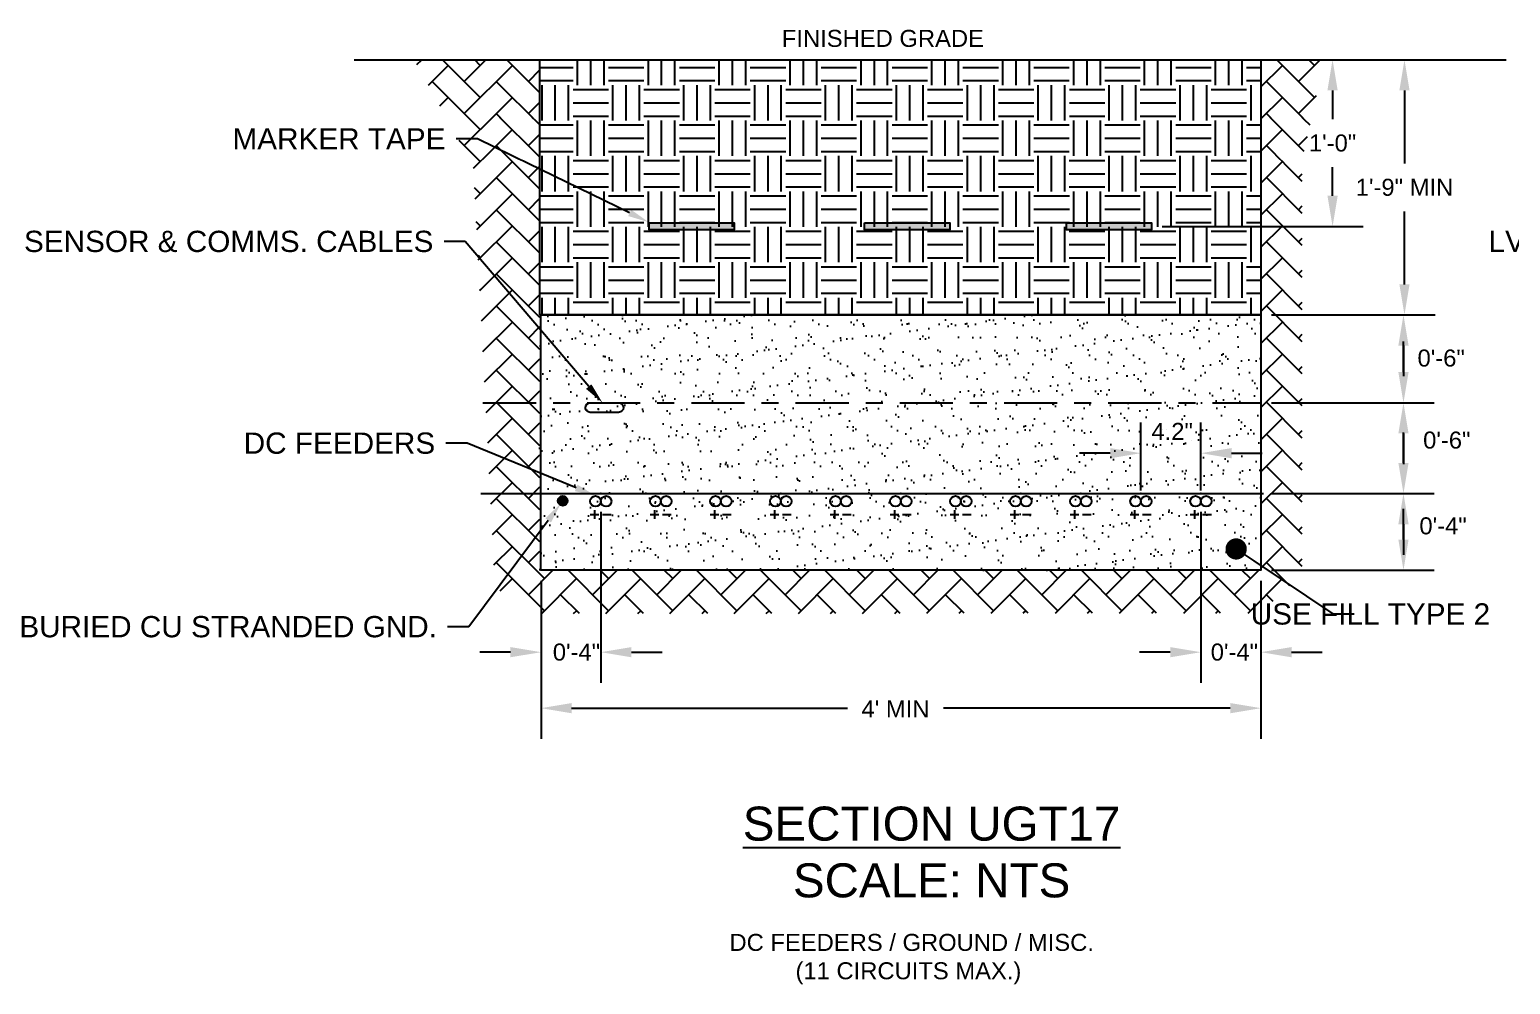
# Model space of a CAD drawing. Header units: feet. Extents: x -21 to 1000, y -35 to 71.
# Drawn here: x 880.98 to 889.69, y 41.56 to 47.17 of the extents above; entities that cross this region are included whole.
import ezdxf
from ezdxf import colors
from ezdxf.entities.mleader import LeaderData, LeaderLine
from ezdxf.math import Vec2, Vec3

# ---------------------------------------------------------------- set-up
doc = ezdxf.new("R2010")
doc.units = ezdxf.units.FT
doc.header["$MEASUREMENT"] = 0
doc.linetypes.add('CENTER', pattern=[2, 1.25, -0.25, 0.25, -0.25])
for name, color, linetype in [('E-CABL-HARN-CBHR', 2, 'Continuous'), ('E-CABL-INST', 1, 'INSTRUMENT_CABLE'), ('E-CABL-UG2', 142, 'GROUND_WIRE_G2'), ('E-FIN-GR', 4, 'Continuous'), ('E-MRKR-TREN', 6, 'Continuous'), ('E-TREN', 3, 'Continuous'), ('E-TREN-HATCH', 254, 'Continuous'), ('G-ANNO-TEXT', 1, 'Continuous'), ('G-DIMS', 7, 'Continuous'), ('G-TEXT', 7, 'Continuous'), ('text', 1, 'Continuous'), ('X-SES2-TREN_SECT$0$G-TEXT', 7, 'Continuous')]:
    doc.layers.add(name, color=color, linetype=linetype)
doc.styles.add('NEI-A', font='arial.ttf')
doc.styles.get("Standard").update_dxf_attribs({"font": 'arial.ttf'})
doc.linetypes.add('GROUND_WIRE_G2', pattern='A,1,-0.2,["G2",Standard,S=0.1,R=0,X=-0.1,Y=-0.05],-0.2', length=1.4)
doc.linetypes.add('INSTRUMENT_CABLE', pattern='A,1,-0.2,["INST",Standard,S=0.1,R=0,X=-0.09,Y=-0.05],-0.3', length=1.5)
doc.dimstyles.new('Annotative - Arch', dxfattribs={"dimscale": 0, "dimtxt": 0.1, "dimasz": 0.18, "dimexe": 0.18, "dimexo": 0.0625, "dimgap": 0.09, "dimtad": 0, "dimtih": 1, "dimtoh": 1, "dimdec": 4, "dimlfac": 12, "dimzin": 0, "dimdsep": 46, "dimlunit": 4, "dimtxsty": 'NEI-A', "dimcen": 0.09, "dimadec": 1, "dimazin": 0, "dimtfac": 1, "dimtdec": 4, "dimtofl": 0, "dimtmove": 0, "dimatfit": 3, "dimfxl": 1, "dimtolj": 1, "dimtzin": 0, "dimarcsym": 0})

# ---------------------------------------------------------------- blocks, each defined once
blk = doc.blocks.new('_Dot')
at = {"color": 0, "linetype": 'ByBlock', "lineweight": -2}
blk.add_line((-0.5, 0), (-1, 0), dxfattribs=at)
at = {"color": 0, "linetype": 'ByBlock', "const_width": 0.5}
blk.add_lwpolyline([(-0.25, 0, 1), (0.25, 0, 1)], format="xyb", close=True, dxfattribs=at)
blk = doc.blocks.new('*D182')
at = {"layer": 'Defpoints', "color": 0, "transparency": 16777216}
for p in [(888.2263, 46.9897), (888.6411, 46.9897), (887.5772, 46.01)]:
    blk.add_point(p, dxfattribs=at)
at = {"layer": 'text', "color": 0, "lineweight": -2, "transparency": 16777216}
for p, q in [((888.2888, 46.9897), (888.8211, 46.9897)), ((888.6411, 46.8097), (888.6411, 46.6409)), ((888.6411, 46.19), (888.6411, 46.3588)), ((887.6397, 46.01), (888.8211, 46.01))]:
    blk.add_line(p, q, dxfattribs=at)
at = {"layer": 'text', "color": 0, "transparency": 16777216}
for points in [[(888.6111, 46.8097), (888.6711, 46.8097), (888.6411, 46.9897)], [(888.6111, 46.19), (888.6711, 46.19), (888.6411, 46.01)]]:
    blk.add_solid(points, dxfattribs=at)
at = {"layer": 'text', "color": 0, "transparency": 16777216, "insert": (888.6411, 46.4999), "char_height": 0.1, "attachment_point": 5, "style": 'NEI-A'}
blk.add_mtext('\\A1;1\'-0"', dxfattribs=at)
blk = doc.blocks.new('*D183')
at = {"layer": 'Defpoints', "color": 0, "transparency": 16777216}
for p in [(888.2201, 46.9897), (889.0637, 46.9897), (888.2201, 45.4897)]:
    blk.add_point(p, dxfattribs=at)
at = {"layer": 'text', "color": 0, "lineweight": -2, "transparency": 16777216}
for p, q in [((888.2826, 46.9897), (889.2437, 46.9897)), ((889.0637, 46.8097), (889.0637, 46.3808)), ((889.0637, 45.6697), (889.0637, 46.0986)), ((888.2826, 45.4897), (889.2437, 45.4897))]:
    blk.add_line(p, q, dxfattribs=at)
at = {"layer": 'text', "color": 0, "transparency": 16777216}
for points in [[(889.0337, 46.8097), (889.0937, 46.8097), (889.0637, 46.9897)], [(889.0337, 45.6697), (889.0937, 45.6697), (889.0637, 45.4897)]]:
    blk.add_solid(points, dxfattribs=at)
at = {"layer": 'text', "color": 0, "transparency": 16777216, "insert": (889.0637, 46.2397), "char_height": 0.1, "attachment_point": 5, "style": 'NEI-A'}
blk.add_mtext('\\A1;1\'-9" MIN', dxfattribs=at)
blk = doc.blocks.new('*D184')
at = {"layer": 'Defpoints', "color": 0, "transparency": 16777216}
for p in [(884.3405, 44.3946), (883.9893, 43.9897), (884.3405, 43.5077)]:
    blk.add_point(p, dxfattribs=at)
at = {"layer": 'text', "color": 0, "lineweight": -2, "transparency": 16777216}
for p, q in [((884.3405, 44.3321), (884.3405, 43.3277)), ((883.9893, 43.9272), (883.9893, 43.3277)), ((883.8093, 43.5077), (883.6293, 43.5077)), ((884.5205, 43.5077), (884.7005, 43.5077))]:
    blk.add_line(p, q, dxfattribs=at)
at = {"layer": 'text', "color": 0, "transparency": 16777216}
for points in [[(883.8093, 43.5377), (883.8093, 43.4777), (883.9893, 43.5077)], [(884.5205, 43.5377), (884.5205, 43.4777), (884.3405, 43.5077)]]:
    blk.add_solid(points, dxfattribs=at)
at = {"layer": 'text', "color": 0, "transparency": 16777216, "insert": (884.1977, 43.5077), "char_height": 0.1, "attachment_point": 5, "style": 'NEI-A'}
blk.add_mtext('\\A1;0\'-4"', dxfattribs=at)
blk = doc.blocks.new('*D185')
at = {"layer": 'Defpoints', "color": 0, "transparency": 16777216}
for p in [(888.2201, 44.9736), (888.2201, 44.4398), (889.0578, 44.4398)]:
    blk.add_point(p, dxfattribs=at)
at = {"layer": 'text', "color": 0, "lineweight": -2, "transparency": 16777216}
for p, q in [((888.2826, 44.9736), (889.2378, 44.9736)), ((889.0578, 44.6198), (889.0578, 44.7998)), ((889.0578, 44.7936), (889.0578, 44.6136)), ((888.2826, 44.4398), (889.2378, 44.4398))]:
    blk.add_line(p, q, dxfattribs=at)
at = {"layer": 'text', "color": 0, "transparency": 16777216}
for points in [[(889.0278, 44.7936), (889.0878, 44.7936), (889.0578, 44.9736)], [(889.0278, 44.6198), (889.0878, 44.6198), (889.0578, 44.4398)]]:
    blk.add_solid(points, dxfattribs=at)
at = {"layer": 'text', "color": 0, "transparency": 16777216, "insert": (889.3125, 44.7537), "char_height": 0.1, "attachment_point": 5, "style": 'NEI-A'}
blk.add_mtext('\\A1;0\'-6"', dxfattribs=at)
blk = doc.blocks.new('*D186')
at = {"layer": 'Defpoints', "color": 0, "transparency": 16777216}
for p in [(887.8674, 44.3946), (888.2201, 43.9897), (888.2201, 43.5077)]:
    blk.add_point(p, dxfattribs=at)
at = {"layer": 'text', "color": 0, "lineweight": -2, "transparency": 16777216}
for p, q in [((887.8674, 44.3321), (887.8674, 43.3277)), ((888.2201, 43.9272), (888.2201, 43.3277)), ((887.6874, 43.5077), (887.5074, 43.5077)), ((888.4001, 43.5077), (888.5801, 43.5077))]:
    blk.add_line(p, q, dxfattribs=at)
at = {"layer": 'text', "color": 0, "transparency": 16777216}
for points in [[(887.6874, 43.5377), (887.6874, 43.4777), (887.8674, 43.5077)], [(888.4001, 43.5377), (888.4001, 43.4777), (888.2201, 43.5077)]]:
    blk.add_solid(points, dxfattribs=at)
at = {"layer": 'text', "color": 0, "transparency": 16777216, "insert": (888.0641, 43.5077), "char_height": 0.1, "attachment_point": 5, "style": 'NEI-A'}
blk.add_mtext('\\A1;0\'-4"', dxfattribs=at)
blk = doc.blocks.new('*D187')
at = {"layer": 'Defpoints', "color": 0, "transparency": 16777216}
for p in [(887.8674, 44.6774), (887.5147, 44.3946), (887.8674, 44.3946)]:
    blk.add_point(p, dxfattribs=at)
at = {"layer": 'text', "color": 0, "lineweight": -2, "transparency": 16777216}
for p, q in [((887.5147, 44.4571), (887.5147, 44.8574)), ((887.8674, 44.4571), (887.8674, 44.8574)), ((887.3347, 44.6774), (887.1547, 44.6774)), ((888.0474, 44.6774), (888.2274, 44.6774))]:
    blk.add_line(p, q, dxfattribs=at)
at = {"layer": 'text', "color": 0, "transparency": 16777216}
for points in [[(887.3347, 44.7074), (887.3347, 44.6474), (887.5147, 44.6774)], [(888.0474, 44.7074), (888.0474, 44.6474), (887.8674, 44.6774)]]:
    blk.add_solid(points, dxfattribs=at)
at = {"layer": 'text', "color": 0, "transparency": 16777216, "insert": (887.6985, 44.8054), "char_height": 0.1, "attachment_point": 5, "style": 'NEI-A'}
blk.add_mtext('\\A1;4.2"', dxfattribs=at)
blk = doc.blocks.new('*D144')
at = {"layer": 'Defpoints', "color": 0, "transparency": 16777216}
for p in [(888.2201, 45.4897), (888.2201, 44.9736), (889.0578, 44.9736)]:
    blk.add_point(p, dxfattribs=at)
at = {"layer": 'text', "color": 0, "lineweight": -2, "transparency": 16777216}
for p, q in [((888.2826, 45.4897), (889.2378, 45.4897)), ((889.0578, 45.1536), (889.0578, 45.3336)), ((889.0578, 45.3097), (889.0578, 45.1297)), ((888.2826, 44.9736), (889.2378, 44.9736))]:
    blk.add_line(p, q, dxfattribs=at)
at = {"layer": 'text', "color": 0, "transparency": 16777216}
for points in [[(889.0278, 45.3097), (889.0878, 45.3097), (889.0578, 45.4897)], [(889.0278, 45.1536), (889.0878, 45.1536), (889.0578, 44.9736)]]:
    blk.add_solid(points, dxfattribs=at)
at = {"layer": 'text', "color": 0, "transparency": 16777216, "insert": (889.2795, 45.2358), "char_height": 0.1, "attachment_point": 5, "style": 'NEI-A'}
blk.add_mtext('\\A1;0\'-6"', dxfattribs=at)
blk = doc.blocks.new('*D145')
at = {"layer": 'Defpoints', "color": 0, "transparency": 16777216}
for p in [(888.2201, 44.4398), (888.2201, 43.9897), (889.0578, 43.9897)]:
    blk.add_point(p, dxfattribs=at)
at = {"layer": 'text', "color": 0, "lineweight": -2, "transparency": 16777216}
for p, q in [((888.2826, 44.4398), (889.2378, 44.4398)), ((889.0578, 44.1697), (889.0578, 44.3497)), ((889.0578, 44.2598), (889.0578, 44.0798)), ((888.2826, 43.9897), (889.2378, 43.9897))]:
    blk.add_line(p, q, dxfattribs=at)
at = {"layer": 'text', "color": 0, "transparency": 16777216}
for points in [[(889.0278, 44.2598), (889.0878, 44.2598), (889.0578, 44.4398)], [(889.0278, 44.1697), (889.0878, 44.1697), (889.0578, 43.9897)]]:
    blk.add_solid(points, dxfattribs=at)
at = {"layer": 'text', "color": 0, "transparency": 16777216, "insert": (889.2905, 44.2497), "char_height": 0.1, "attachment_point": 5, "style": 'NEI-A'}
blk.add_mtext('\\A1;0\'-4"', dxfattribs=at)
blk = doc.blocks.new('*D146')
at = {"layer": 'Defpoints', "color": 0, "transparency": 16777216}
for p in [(883.9893, 43.9897), (888.2201, 43.9897), (888.2201, 43.1787)]:
    blk.add_point(p, dxfattribs=at)
at = {"layer": 'text', "color": 0, "lineweight": -2, "transparency": 16777216}
for p, q in [((883.9893, 43.9272), (883.9893, 42.9987)), ((888.2201, 43.9272), (888.2201, 42.9987)), ((884.1693, 43.1787), (885.7895, 43.1787)), ((888.0401, 43.1787), (886.3555, 43.1787))]:
    blk.add_line(p, q, dxfattribs=at)
at = {"layer": 'text', "color": 0, "transparency": 16777216}
for points in [[(884.1693, 43.2087), (884.1693, 43.1487), (883.9893, 43.1787)], [(888.0401, 43.2087), (888.0401, 43.1487), (888.2201, 43.1787)]]:
    blk.add_solid(points, dxfattribs=at)
at = {"layer": 'text', "color": 0, "transparency": 16777216, "insert": (886.0725, 43.1745), "char_height": 0.1, "attachment_point": 5, "style": 'NEI-A'}
blk.add_mtext("\\A1;4' MIN", dxfattribs=at)

msp = doc.modelspace()

# ---------------------------------------------------------------- hatches: boundary and pattern name
at = {"layer": 'E-CABL-UG2', "linetype": 'Continuous'}
h = msp.add_hatch(color=256, dxfattribs=at)
edge = h.paths.add_edge_path()
edge.add_arc((884.1172576, 44.3974716), 0.0286458, 0, 360)
at = {"layer": 'E-TREN-HATCH', "linetype": 'Continuous'}
h = msp.add_hatch(dxfattribs=at)
h.set_pattern_fill('AR-SAND', color=252, scale=0.083333)
h.set_pattern_definition([(37.5, (841.67727, 58.7419), (-0.00524945, 0.16056865), [0, -0.12666667, 0, -0.14166667, 0, -0.13541667]), (7.5, (841.67727, 58.7419), (0.1474814, 0.2351788), [0, -0.06833333, 0, -0.11416667, 0, -0.04375]), (327.5, (841.57477, 58.7419), (0.25951182, 0.0004716), [0, -0.04166667, 0, -0.15, 0, -0.19583333]), (317.5, (841.57477, 58.7419), (0.2505106, 0.0731396), [0, -0.02083333, 0, -0.09833333, 0, -0.1125])])
h.paths.add_polyline_path([(883.9778004, 45.489706), (888.2201107, 45.489706), (888.2201107, 43.989706), (883.9778004, 43.989706)])

# ---------------------------------------------------------------- linework, layer by layer
for p, q in [((883.6352059, 44.4397746), (888.2201107, 44.4397746)), ((883.9878909, 44.4397746), (884.3405759, 44.4397746))]:
    msp.add_line(p, q)
for p in [(884.3405759, 44.4397746), (884.6932608, 44.4397746), (884.6932608, 44.4397746), (885.0459458, 44.4397746), (885.0459458, 44.4397746), (885.3986308, 44.4397746), (885.3986308, 44.4397746), (885.7513158, 44.4397746), (885.7513158, 44.4397746), (886.1040008, 44.4397746), (886.1040008, 44.4397746), (886.4566858, 44.4397746), (886.4566858, 44.4397746), (886.8093708, 44.4397746), (886.8093708, 44.4397746), (887.1620557, 44.4397746), (887.1620557, 44.4397746), (887.5147407, 44.4397746), (887.5147407, 44.4397746), (887.8674257, 44.4397746), (887.8674257, 44.4397746)]:
    msp.add_point(p)
at = {"layer": 'E-CABL-HARN-CBHR', "linetype": 'Continuous'}
for centre in [(884.3092517, 44.3946298), (884.3717517, 44.3946298), (884.6619366, 44.3946298), (884.7244366, 44.3946298), (885.0146216, 44.3946298), (885.0771216, 44.3946298), (885.3673066, 44.3946298), (885.4298066, 44.3946298), (885.7199916, 44.3946298), (885.7824916, 44.3946298), (886.0726766, 44.3946298), (886.1351766, 44.3946298), (886.4253616, 44.3946298), (886.4878616, 44.3946298), (886.7780466, 44.3946298), (886.8405466, 44.3946298), (887.1307315, 44.3946298), (887.1932315, 44.3946298), (887.4834165, 44.3946298), (887.5459165, 44.3946298), (887.8361015, 44.3946298), (887.8986015, 44.3946298)]:
    msp.add_circle(centre, 0.03125, dxfattribs=at)
at = {"layer": 'E-CABL-INST', "linetype": 'Continuous', "flags": 128}
msp.add_lwpolyline([(884.2785785, 44.97357), (884.4452452, 44.97357, -0.414213567), (884.4733702, 44.945445, -0.414213506), (884.4452452, 44.91732), (884.2785785, 44.91732, -0.414213567), (884.2504535, 44.945445, -0.414119723), (884.2785695, 44.97357, -0.000160154)], format="xyb", dxfattribs=at)
at = {"layer": 'E-CABL-UG2', "linetype": 'Continuous'}
msp.add_circle((884.1172576, 44.3974716), 0.0286458, dxfattribs=at)
at = {"layer": 'E-FIN-GR', "flags": 128}
msp.add_lwpolyline([(882.8913576, 46.989706), (889.6619651, 46.989706)], dxfattribs=at)
at = {"layer": 'E-TREN', "color": 252, "linetype": 'Continuous'}
msp.add_lwpolyline([(883.9878909, 45.489706), (888.2201107, 45.489706), (888.2201107, 43.989706), (883.9878909, 43.989706)], close=True, dxfattribs=at)
at = {"layer": 'G-DIMS', "linetype": 'CENTER', "ltscale": 0.25}
for points in [[(883.6477685, 44.97357), (888.2201107, 44.97357)], [(883.6352059, 44.4397746), (888.9254807, 44.4397746)]]:
    msp.add_lwpolyline(points, dxfattribs=at)
at = {"layer": 'G-TEXT'}
for p, q in [((884.2774446, 44.3175511), (884.3289362, 44.3175511)), ((884.3031904, 44.3432968), (884.3031904, 44.2918053)), ((884.3503228, 44.3175511), (884.4018144, 44.3175511)), ((884.6301296, 44.3175511), (884.6816212, 44.3175511)), ((884.6558754, 44.3432968), (884.6558754, 44.2918053)), ((884.7030078, 44.3175511), (884.7544994, 44.3175511)), ((884.9828146, 44.3175511), (885.0343061, 44.3175511)), ((885.0085604, 44.3432968), (885.0085604, 44.2918053)), ((885.0556928, 44.3175511), (885.1071843, 44.3175511)), ((885.3354996, 44.3175511), (885.3869911, 44.3175511)), ((885.3612453, 44.3432968), (885.3612453, 44.2918053)), ((885.4083778, 44.3175511), (885.4598693, 44.3175511)), ((885.6881845, 44.3175511), (885.7396761, 44.3175511)), ((885.7139303, 44.3432968), (885.7139303, 44.2918053)), ((885.7610627, 44.3175511), (885.8125543, 44.3175511)), ((886.0408695, 44.3175511), (886.0923611, 44.3175511)), ((886.0666153, 44.3432968), (886.0666153, 44.2918053)), ((886.1137477, 44.3175511), (886.1652393, 44.3175511)), ((886.3935545, 44.3175511), (886.4450461, 44.3175511)), ((886.4193003, 44.3432968), (886.4193003, 44.2918053)), ((886.4664327, 44.3175511), (886.5179243, 44.3175511)), ((886.7462395, 44.3175511), (886.7977311, 44.3175511)), ((886.7719853, 44.3432968), (886.7719853, 44.2918053)), ((886.8191177, 44.3175511), (886.8706093, 44.3175511)), ((887.0989245, 44.3175511), (887.1504161, 44.3175511)), ((887.1246703, 44.3432968), (887.1246703, 44.2918053)), ((887.1718027, 44.3175511), (887.2232943, 44.3175511)), ((887.4516095, 44.3175511), (887.503101, 44.3175511)), ((887.4773553, 44.3432968), (887.4773553, 44.2918053)), ((887.5244877, 44.3175511), (887.5759792, 44.3175511)), ((887.8042945, 44.3175511), (887.855786, 44.3175511)), ((887.8300402, 44.3432968), (887.8300402, 44.2918053)), ((887.8771727, 44.3175511), (887.9286642, 44.3175511))]:
    msp.add_line(p, q, dxfattribs=at)

# ---------------------------------------------------------------- texts
at = {"layer": 'G-ANNO-TEXT', "insert": (886.2847789, 42.3319779), "char_height": 0.2, "attachment_point": 5, "style": 'NEI-A'}
msp.add_mtext_dynamic_manual_height_columns('{\\LSECTION UGT17\\P\\l\\C7;SCALE: NTS}', width=5.832687783, gutter_width=0.546875, heights=[0], dxfattribs=at)
at = {"layer": 'text', "insert": (885.9985, 47.1147432), "char_height": 0.1, "attachment_point": 5, "style": 'NEI-A'}
msp.add_mtext_dynamic_manual_height_columns('FINISHED GRADE', width=1.462168794, gutter_width=0.546875, heights=[0], dxfattribs=at)
at = {"layer": 'X-SES2-TREN_SECT$0$G-TEXT', "insert": (886.148539, 41.7036022), "char_height": 0.1, "attachment_point": 5, "style": 'NEI-A'}
msp.add_mtext_dynamic_manual_height_columns(' DC FEEDERS / GROUND / MISC.\\P(11 CIRCUITS MAX.)', width=5.021927083, gutter_width=0.546875, heights=[0], dxfattribs=at)

# ---------------------------------------------------------------- dimensions: what is measured, and where the dimension line sits
at = {"layer": 'text'}
for base, p1, p2, text, picture, middle in [((889.0577813, 44.97357), (888.2201107, 45.489706), (888.2201107, 44.97357), '0\'-6"', '*D144', (889.2795337, 45.2358434)), ((889.0577813, 44.4397746), (888.2201107, 44.97357), (888.2201107, 44.4397746), '0\'-6"', '*D185', (889.3124512, 44.7537498)), ((889.0577813, 43.989706), (888.2201107, 44.4397746), (888.2201107, 43.989706), '0\'-4"', '*D145', (889.2905062, 44.2497428))]:
    dim = msp.add_linear_dim(base=base, p1=p1, p2=p2, angle=90, text=text, dimstyle='Annotative - Arch', override={"dimscale": 1, "dimtmove": 2}, dxfattribs=at)
    dim.commit()
    dim.dimension.update_dxf_attribs({"geometry": picture, "text_midpoint": middle, "dimtype": 160})
for base, p1, p2, text, picture, middle in [((887.8673515, 44.67737), (887.5146665, 44.3946298), (887.8673515, 44.3946298), '4.2"', '*D187', (887.6985115, 44.8054131)), ((884.3405017, 43.5076747), (883.989288, 43.989706), (884.3405017, 44.3946298), '0\'-4"', '*D184', (884.1977266, 43.5076747)), ((888.2201107, 43.5076747), (887.8673515, 44.3946298), (888.2201107, 43.989706), '0\'-4"', '*D186', (888.0640986, 43.5076747)), ((888.2201107, 43.1787411), (883.989288, 43.989706), (888.2201107, 43.989706), "4' MIN", '*D146', (886.0724975, 43.174502))]:
    dim = msp.add_linear_dim(base=base, p1=p1, p2=p2, text=text, dimstyle='Annotative - Arch', override={"dimscale": 1, "dimtxsty": 'NEI-A', "dimtmove": 2}, dxfattribs=at)
    dim.commit()
    dim.dimension.update_dxf_attribs({"geometry": picture, "text_midpoint": middle, "dimtype": 160})

# ---------------------------------------------------------------- leaders
ml = msp.add_multileader_mtext('Standard', dxfattribs=at)
ml.set_content('LV MOTOR, SENSOR & COMMS. CABLES', color=256, style='NEI-A')
ml.set_leader_properties()
ml.build(insert=Vec2(0, 0))
ml.multileader.update_dxf_attribs({"dogleg_length": 0.0104167, "arrow_head_size": 0.125, "scale": 12})
ctx = ml.context
ctx.base_point, ctx.scale, ctx.char_height, ctx.arrow_head_size, ctx.landing_gap_size, ctx.plane_origin = Vec3(902.3862271, 45.9211109), 12, 0.125, 0.125, 0.0625, Vec3(905.4501482, 45.305397)
ctx.text_align_type = 2
notes = []
notes.append((ctx, [(0, (1, 1, 0), (903.5684406, 45.9211109), (-1, 0), 0.125, [(0, [(904.374758, 44.97357)], 0, [])])]))
ctx.mtext.insert, ctx.mtext.width, ctx.mtext.alignment, ctx.mtext.flow_direction = Vec3(903.3809406, 45.9846767), 1.28859375, 3, 5
ml = msp.add_multileader_mtext('Standard', dxfattribs=at)
ml.set_content('DC FEEDERS', color=256, style='NEI-A')
ml.set_leader_properties()
ml.build(insert=Vec2(0, 0))
ml.multileader.update_dxf_attribs({"dogleg_length": 0.0104167, "arrow_head_size": 0.125, "scale": 12})
ctx = ml.context
ctx.base_point, ctx.scale, ctx.char_height, ctx.arrow_head_size, ctx.landing_gap_size, ctx.plane_origin = Vec3(882.5035779, 44.735369), 12, 0.125, 0.125, 0.0625, Vec3(885.4261366, 44.9553497)
ctx.text_align_type = 2
notes.append((ctx, [(0, (1, 1, 0), (883.5549081, 44.735369), (-1, 0), 0.125, [(0, [(884.3116444, 44.4257881)], 0, [])])]))
ctx.mtext.insert, ctx.mtext.width, ctx.mtext.alignment, ctx.mtext.flow_direction = Vec3(883.3674081, 44.7989348), 0.90109375, 3, 5
ml = msp.add_multileader_mtext('Standard', dxfattribs=at)
ml.set_content('DC FEEDERS', color=256, style='NEI-A')
ml.set_leader_properties()
ml.build(insert=Vec2(0, 0))
ml.multileader.update_dxf_attribs({"dogleg_length": 0.0104167, "arrow_head_size": 0.125, "scale": 12})
ctx = ml.context
ctx.base_point, ctx.scale, ctx.char_height, ctx.arrow_head_size, ctx.landing_gap_size, ctx.plane_origin = Vec3(892.1199424, 44.735369), 12, 0.125, 0.125, 0.0625, Vec3(895.042501, 44.9553497)
ctx.text_align_type = 2
notes.append((ctx, [(0, (1, 1, 0), (893.1712725, 44.735369), (-1, 0), 0.125, [(0, [(893.9280089, 44.4257881)], 0, [])])]))
ctx.mtext.insert, ctx.mtext.width, ctx.mtext.alignment, ctx.mtext.flow_direction = Vec3(892.9837725, 44.7989348), 0.90109375, 3, 5
ml = msp.add_multileader_mtext('Standard', dxfattribs=at)
ml.set_content('DIRECT BURIED CU STRANDED GND.', color=256, style='NEI-A')
ml.set_leader_properties()
ml.build(insert=Vec2(0, 0))
ml.multileader.update_dxf_attribs({"dogleg_length": 0.0104167, "arrow_head_size": 0.125, "scale": 12})
ctx = ml.context
ctx.base_point, ctx.scale, ctx.char_height, ctx.arrow_head_size, ctx.landing_gap_size, ctx.plane_origin = Vec3(882.3720039, 43.6567282), 12, 0.125, 0.125, 0.0625, Vec3(885.7169843, 43.6367276)
ctx.text_align_type = 2
notes.append((ctx, [(0, (1, 1, 0), (883.5653872, 43.6567282), (-1, 0), 0.125, [(0, [(884.1060921, 44.382483)], 0, [])])]))
ctx.mtext.insert, ctx.mtext.width, ctx.mtext.alignment, ctx.mtext.flow_direction = Vec3(883.3778872, 43.720294), 1.221927083, 3, 5
ml = msp.add_multileader_mtext('Standard', dxfattribs=at)
ml.set_content('DIRECT BURIED CU STRANDED GND.', color=256, style='NEI-A')
ml.set_leader_properties()
ml.build(insert=Vec2(0, 0))
ml.multileader.update_dxf_attribs({"dogleg_length": 0.0104167, "arrow_head_size": 0.125, "scale": 12})
ctx = ml.context
ctx.base_point, ctx.scale, ctx.char_height, ctx.arrow_head_size, ctx.landing_gap_size, ctx.plane_origin = Vec3(891.9883683, 43.6567282), 12, 0.125, 0.125, 0.0625, Vec3(895.3333487, 43.6367276)
ctx.text_align_type = 2
notes.append((ctx, [(0, (1, 1, 0), (893.1817517, 43.6567282), (-1, 0), 0.125, [(0, [(893.7224566, 44.382483)], 0, [])])]))
ctx.mtext.insert, ctx.mtext.width, ctx.mtext.alignment, ctx.mtext.flow_direction = Vec3(892.9942517, 43.720294), 1.221927083, 3, 5
ml = msp.add_multileader_mtext('Standard', dxfattribs=at)
ml.set_content('DIRECT BURIED CU STRANDED GND.', color=256, style='NEI-A')
ml.set_leader_properties()
ml.build(insert=Vec2(0, 0))
ml.multileader.update_dxf_attribs({"dogleg_length": 0.0104167, "arrow_head_size": 0.125, "scale": 12})
ctx = ml.context
ctx.base_point, ctx.scale, ctx.char_height, ctx.arrow_head_size, ctx.landing_gap_size, ctx.plane_origin = Vec3(902.3960155, 43.6567282), 12, 0.125, 0.125, 0.0625, Vec3(905.7409959, 43.6367276)
ctx.text_align_type = 2
notes.append((ctx, [(0, (1, 1, 0), (903.5893989, 43.6567282), (-1, 0), 0.125, [(0, [(904.1301038, 44.382483)], 0, [])])]))
ctx.mtext.insert, ctx.mtext.width, ctx.mtext.alignment, ctx.mtext.flow_direction = Vec3(903.4018989, 43.720294), 1.221927083, 3, 5
ml = msp.add_multileader_mtext('Standard', dxfattribs=at)
ml.set_content('USE FILL TYPE 2', color=256, style='NEI-A')
ml.set_leader_properties()
ml.set_arrow_properties(name='DOT')
ml.build(insert=Vec2(0, 0))
ml.multileader.update_dxf_attribs({"dogleg_length": 0.0104167, "arrow_head_size": 0.125, "scale": 12})
ctx = ml.context
ctx.base_point, ctx.scale, ctx.char_height, ctx.arrow_head_size, ctx.landing_gap_size, ctx.plane_origin = Vec3(888.7677118, 43.732491), 12, 0.125, 0.125, 0.0625, Vec3(887.7250554, 42.641703)
ctx.text_align_type = 2
notes.append((ctx, [(0, (1, 1, 0), (888.6427118, 43.732491), (1, 0), 0.125, [(0, [(888.0745868, 44.1145218)], 0, [])])]))
ctx.mtext.insert, ctx.mtext.width, ctx.mtext.alignment, ctx.mtext.flow_direction = Vec3(889.5672513, 43.7950336), 1.12609375, 3, 5
ml = msp.add_multileader_mtext('Standard', dxfattribs=at)
ml.set_content('USE FILL TYPE 2', color=256, style='NEI-A')
ml.set_leader_properties()
ml.set_arrow_properties(name='DOT')
ml.build(insert=Vec2(0, 0))
ml.multileader.update_dxf_attribs({"dogleg_length": 0.0104167, "arrow_head_size": 0.125, "scale": 12})
ctx = ml.context
ctx.base_point, ctx.scale, ctx.char_height, ctx.arrow_head_size, ctx.landing_gap_size, ctx.plane_origin = Vec3(898.7367612, 43.732491), 12, 0.125, 0.125, 0.0625, Vec3(897.6941048, 42.641703)
ctx.text_align_type = 2
notes.append((ctx, [(0, (1, 1, 0), (898.6117612, 43.732491), (1, 0), 0.125, [(0, [(898.0436363, 44.1145218)], 0, [])])]))
ctx.mtext.insert, ctx.mtext.width, ctx.mtext.alignment, ctx.mtext.flow_direction = Vec3(899.5363008, 43.7950336), 1.12609375, 3, 5
for ctx, leaders in notes:
    for number, flags, end, landing, length, lines in leaders:
        leader = LeaderData()
        leader.index, (leader.has_last_leader_line, leader.has_dogleg_vector, leader.attachment_direction) = number, flags
        leader.last_leader_point, leader.dogleg_vector, leader.dogleg_length = Vec3(end), Vec3(landing), length
        for number, points, colour, breaks in lines:
            line = LeaderLine()
            line.index, line.vertices, line.color, line.breaks = number, Vec3.list(points), colors.encode_raw_color(colour), breaks
            leader.lines.append(line)
        ctx.leaders.append(leader)

# ---------------------------------------------------------------- next in the draw order: leaders
ml = msp.add_multileader_mtext('Standard', dxfattribs=at)
ml.set_content('MARKER TAPE ', color=256, style='NEI-A')
ml.set_leader_properties()
ml.build(insert=Vec2(0, 0))
ml.multileader.update_dxf_attribs({"dogleg_length": 0.0104167, "arrow_head_size": 0.125, "scale": 12})
ctx = ml.context
ctx.base_point, ctx.scale, ctx.char_height, ctx.arrow_head_size, ctx.landing_gap_size, ctx.plane_origin = Vec3(892.1946545, 46.5251203), 12, 0.125, 0.125, 0.0625, Vec3(894.5154031, 45.5775171)
ctx.text_align_type = 2
notes = []
notes.append((ctx, [(0, (1, 1, 0), (893.1765781, 46.5251203), (-1, 0), 0.125, [(0, [(894.2922193, 46.0208638)], 0, [])])]))
ctx.mtext.insert, ctx.mtext.width, ctx.mtext.alignment, ctx.mtext.flow_direction = Vec3(892.9890781, 46.5876203), 0.921927083, 3, 5
ctx.mtext.has_bg_fill, ctx.mtext.bg_color, ctx.mtext.bg_scale_factor, ctx.mtext.bg_transparency, ctx.mtext.use_window_bg_color = 1, -1073741824, 1.5, 0, 1
for ctx, leaders in notes:
    for number, flags, end, landing, length, lines in leaders:
        leader = LeaderData()
        leader.index, (leader.has_last_leader_line, leader.has_dogleg_vector, leader.attachment_direction) = number, flags
        leader.last_leader_point, leader.dogleg_vector, leader.dogleg_length = Vec3(end), Vec3(landing), length
        for number, points, colour, breaks in lines:
            line = LeaderLine()
            line.index, line.vertices, line.color, line.breaks = number, Vec3.list(points), colors.encode_raw_color(colour), breaks
            leader.lines.append(line)
        ctx.leaders.append(leader)

# ---------------------------------------------------------------- next in the draw order: hatches: boundary and pattern name
at = {"layer": 'E-MRKR-TREN', "linetype": 'Continuous'}
h = msp.add_hatch(color=256, dxfattribs=at)
h.dxf.hatch_style = 1
h.paths.add_polyline_path([(885.8909789, 46.0308437), (886.3909789, 46.0308437), (886.3909789, 45.989177), (885.8909789, 45.989177)])
h = msp.add_hatch(color=256, dxfattribs=at)
h.dxf.hatch_style = 1
h.paths.add_polyline_path([(885.8909789, 46.0308437), (886.3909789, 46.0308437), (886.3909789, 45.989177), (885.8909789, 45.989177)])
h = msp.add_hatch(color=256, dxfattribs=at)
h.dxf.hatch_style = 1
h.paths.add_polyline_path([(887.0771807, 46.0308437), (887.5771807, 46.0308437), (887.5771807, 45.989177), (887.0771807, 45.989177)])
h = msp.add_hatch(color=256, dxfattribs=at)
h.dxf.hatch_style = 1
h.paths.add_polyline_path([(887.0771807, 46.0308437), (887.5771807, 46.0308437), (887.5771807, 45.989177), (887.0771807, 45.989177)])
at = {"layer": 'E-TREN-HATCH', "linetype": 'Continuous'}
h = msp.add_hatch(dxfattribs=at)
h.set_pattern_fill('AR-HBONE', color=256, scale=0.033333)
h.set_pattern_definition([(45, (841.67727, 58.7419), (1e-17, 0.1885618), [0.4, -0.1333333]), (135, (841.77156, 58.83618), (1e-17, 0.1885618), [0.4, -0.1333333])])
h.paths.add_polyline_path([(888.5924178, 46.989706), (888.2201107, 46.989706), (888.2201107, 43.989706), (883.9825817, 43.989706), (883.9825817, 46.989706), (883.2440426, 46.989706), (883.592211, 46.3656809), (883.7188178, 43.9006435), (883.8823515, 43.7339768), (888.2201107, 43.7378205), (888.4629438, 43.9659214), (888.4629438, 46.3970128)])
h = msp.add_hatch(dxfattribs=at)
h.set_pattern_fill('EARTH', color=256, scale=0.833333)
h.set_pattern_definition([(0, (841.67727, 58.7419), (0.2083333, 0.2083333), [0.2083333, -0.2083333]), (0, (841.67727, 58.82002), (0.2083333, 0.2083333), [0.2083333, -0.2083333]), (0, (841.67727, 58.89815), (0.2083333, 0.2083333), [0.2083333, -0.2083333]), (90, (841.70332, 58.9242), (-0.2083333, 0.2083333), [0.2083333, -0.2083333]), (90, (841.78144, 58.9242), (-0.2083333, 0.2083333), [0.2083333, -0.2083333]), (90, (841.85957, 58.9242), (-0.2083333, 0.2083333), [0.2083333, -0.2083333])])
h.paths.add_polyline_path([(883.9825817, 46.989706), (888.2201107, 46.989706), (888.2201107, 45.489706), (883.9825817, 45.489706)])

# ---------------------------------------------------------------- next in the draw order: linework, layer by layer
at = {"layer": 'E-MRKR-TREN', "linetype": 'Continuous', "flags": 128}
for points in [[(885.8909789, 46.0308437), (886.3909789, 46.0308437), (886.3909789, 45.989177), (885.8909789, 45.989177)], [(887.0771807, 46.0308437), (887.5771807, 46.0308437), (887.5771807, 45.989177), (887.0771807, 45.989177)]]:
    msp.add_lwpolyline(points, close=True, dxfattribs=at)
at = {"layer": 'E-TREN', "color": 252, "linetype": 'Continuous'}
msp.add_lwpolyline([(883.9825817, 46.989706), (888.2201107, 46.989706), (888.2201107, 45.489706), (883.9825817, 45.489706)], close=True, dxfattribs=at)

# ---------------------------------------------------------------- next in the draw order: dimensions: what is measured, and where the dimension line sits
at = {"layer": 'text'}
for base, p1, p2, text, picture, middle in [((888.6411146, 46.989706), (887.5771807, 46.0100103), (888.2262712, 46.989706), '1\'-0"', '*D182', (888.6411146, 46.4998582)), ((889.063654, 46.989706), (888.2201107, 45.489706), (888.2201107, 46.989706), '1\'-9" MIN', '*D183', (889.063654, 46.239706))]:
    dim = msp.add_linear_dim(base=base, p1=p1, p2=p2, angle=90, text=text, dimstyle='Annotative - Arch', override={"dimscale": 1, "dimtxsty": 'NEI-A', "dimtix": 0, "dimtofl": 0, "dimtmove": 2, "dimatfit": 3}, dxfattribs=at)
    dim.commit()
    dim.dimension.update_dxf_attribs({"geometry": picture, "text_midpoint": middle})

# ---------------------------------------------------------------- next in the draw order: leaders
ml = msp.add_multileader_mtext('Standard', dxfattribs=at)
ml.set_content('LV MOTOR, SENSOR & COMMS. CABLES', color=256, style='NEI-A')
ml.set_leader_properties()
ml.build(insert=Vec2(0, 0))
ml.multileader.update_dxf_attribs({"dogleg_length": 0.0104167, "arrow_head_size": 0.125, "scale": 12})
ctx = ml.context
ctx.base_point, ctx.scale, ctx.char_height, ctx.arrow_head_size, ctx.landing_gap_size, ctx.plane_origin = Vec3(882.3622154, 45.9211109), 12, 0.125, 0.125, 0.0625, Vec3(885.4261366, 45.305397)
ctx.text_align_type = 2
notes = []
notes.append((ctx, [(0, (1, 1, 0), (883.5444289, 45.9211109), (-1, 0), 0.125, [(0, [(884.3507463, 44.97357)], 0, [])])]))
ctx.mtext.insert, ctx.mtext.width, ctx.mtext.alignment, ctx.mtext.flow_direction = Vec3(883.3569289, 45.9846767), 1.28859375, 3, 5
ml = msp.add_multileader_mtext('Standard', dxfattribs=at)
ml.set_content('LV MOTOR, SENSOR & COMMS. CABLES', color=256, style='NEI-A')
ml.set_leader_properties()
ml.build(insert=Vec2(0, 0))
ml.multileader.update_dxf_attribs({"dogleg_length": 0.0104167, "arrow_head_size": 0.125, "scale": 12})
ctx = ml.context
ctx.base_point, ctx.scale, ctx.char_height, ctx.arrow_head_size, ctx.landing_gap_size, ctx.plane_origin = Vec3(891.9785799, 45.9211109), 12, 0.125, 0.125, 0.0625, Vec3(895.042501, 45.305397)
ctx.text_align_type = 2
notes.append((ctx, [(0, (1, 1, 0), (893.1607934, 45.9211109), (-1, 0), 0.125, [(0, [(893.9671108, 44.97357)], 0, [])])]))
ctx.mtext.insert, ctx.mtext.width, ctx.mtext.alignment, ctx.mtext.flow_direction = Vec3(892.9732934, 45.9846767), 1.28859375, 3, 5
for ctx, leaders in notes:
    for number, flags, end, landing, length, lines in leaders:
        leader = LeaderData()
        leader.index, (leader.has_last_leader_line, leader.has_dogleg_vector, leader.attachment_direction) = number, flags
        leader.last_leader_point, leader.dogleg_vector, leader.dogleg_length = Vec3(end), Vec3(landing), length
        for number, points, colour, breaks in lines:
            line = LeaderLine()
            line.index, line.vertices, line.color, line.breaks = number, Vec3.list(points), colors.encode_raw_color(colour), breaks
            leader.lines.append(line)
        ctx.leaders.append(leader)

# ---------------------------------------------------------------- next in the draw order: leaders
ml = msp.add_multileader_mtext('Standard', dxfattribs=at)
ml.set_content('MARKER TAPE ', color=256, style='NEI-A')
ml.set_leader_properties()
ml.build(insert=Vec2(0, 0))
ml.multileader.update_dxf_attribs({"dogleg_length": 0.0104167, "arrow_head_size": 0.125, "scale": 12})
ctx = ml.context
ctx.base_point, ctx.scale, ctx.char_height, ctx.arrow_head_size, ctx.landing_gap_size, ctx.plane_origin = Vec3(882.6333178, 46.5249262), 12, 0.125, 0.125, 0.0625, Vec3(884.8990386, 45.5775171)
ctx.text_align_type = 2
notes = []
notes.append((ctx, [(0, (1, 1, 0), (883.6152414, 46.5249262), (-1, 0), 0.125, [(0, [(884.6226309, 46.0349023)], 0, [])])]))
ctx.mtext.insert, ctx.mtext.width, ctx.mtext.alignment, ctx.mtext.flow_direction = Vec3(883.4277414, 46.5874262), 0.921927083, 3, 5
ctx.mtext.has_bg_fill, ctx.mtext.bg_color, ctx.mtext.bg_scale_factor, ctx.mtext.bg_transparency, ctx.mtext.use_window_bg_color = 1, -1073741824, 1.5, 0, 1
for ctx, leaders in notes:
    for number, flags, end, landing, length, lines in leaders:
        leader = LeaderData()
        leader.index, (leader.has_last_leader_line, leader.has_dogleg_vector, leader.attachment_direction) = number, flags
        leader.last_leader_point, leader.dogleg_vector, leader.dogleg_length = Vec3(end), Vec3(landing), length
        for number, points, colour, breaks in lines:
            line = LeaderLine()
            line.index, line.vertices, line.color, line.breaks = number, Vec3.list(points), colors.encode_raw_color(colour), breaks
            leader.lines.append(line)
        ctx.leaders.append(leader)

# ---------------------------------------------------------------- next in the draw order: hatches: boundary and pattern name
at = {"layer": 'E-MRKR-TREN', "linetype": 'Continuous'}
h = msp.add_hatch(color=256, dxfattribs=at)
h.dxf.hatch_style = 1
h.paths.add_polyline_path([(884.6252748, 46.0308437), (885.1252748, 46.0308437), (885.1252748, 45.989177), (884.6252748, 45.989177)])
h = msp.add_hatch(color=256, dxfattribs=at)
h.dxf.hatch_style = 1
h.paths.add_polyline_path([(884.6252748, 46.0308437), (885.1252748, 46.0308437), (885.1252748, 45.989177), (884.6252748, 45.989177)])

# ---------------------------------------------------------------- next in the draw order: linework, layer by layer
at = {"layer": 'E-MRKR-TREN', "linetype": 'Continuous', "flags": 128}
msp.add_lwpolyline([(884.6252748, 46.0308437), (885.1252748, 46.0308437), (885.1252748, 45.989177), (884.6252748, 45.989177)], close=True, dxfattribs=at)

doc.saveas('drawing.dxf')
